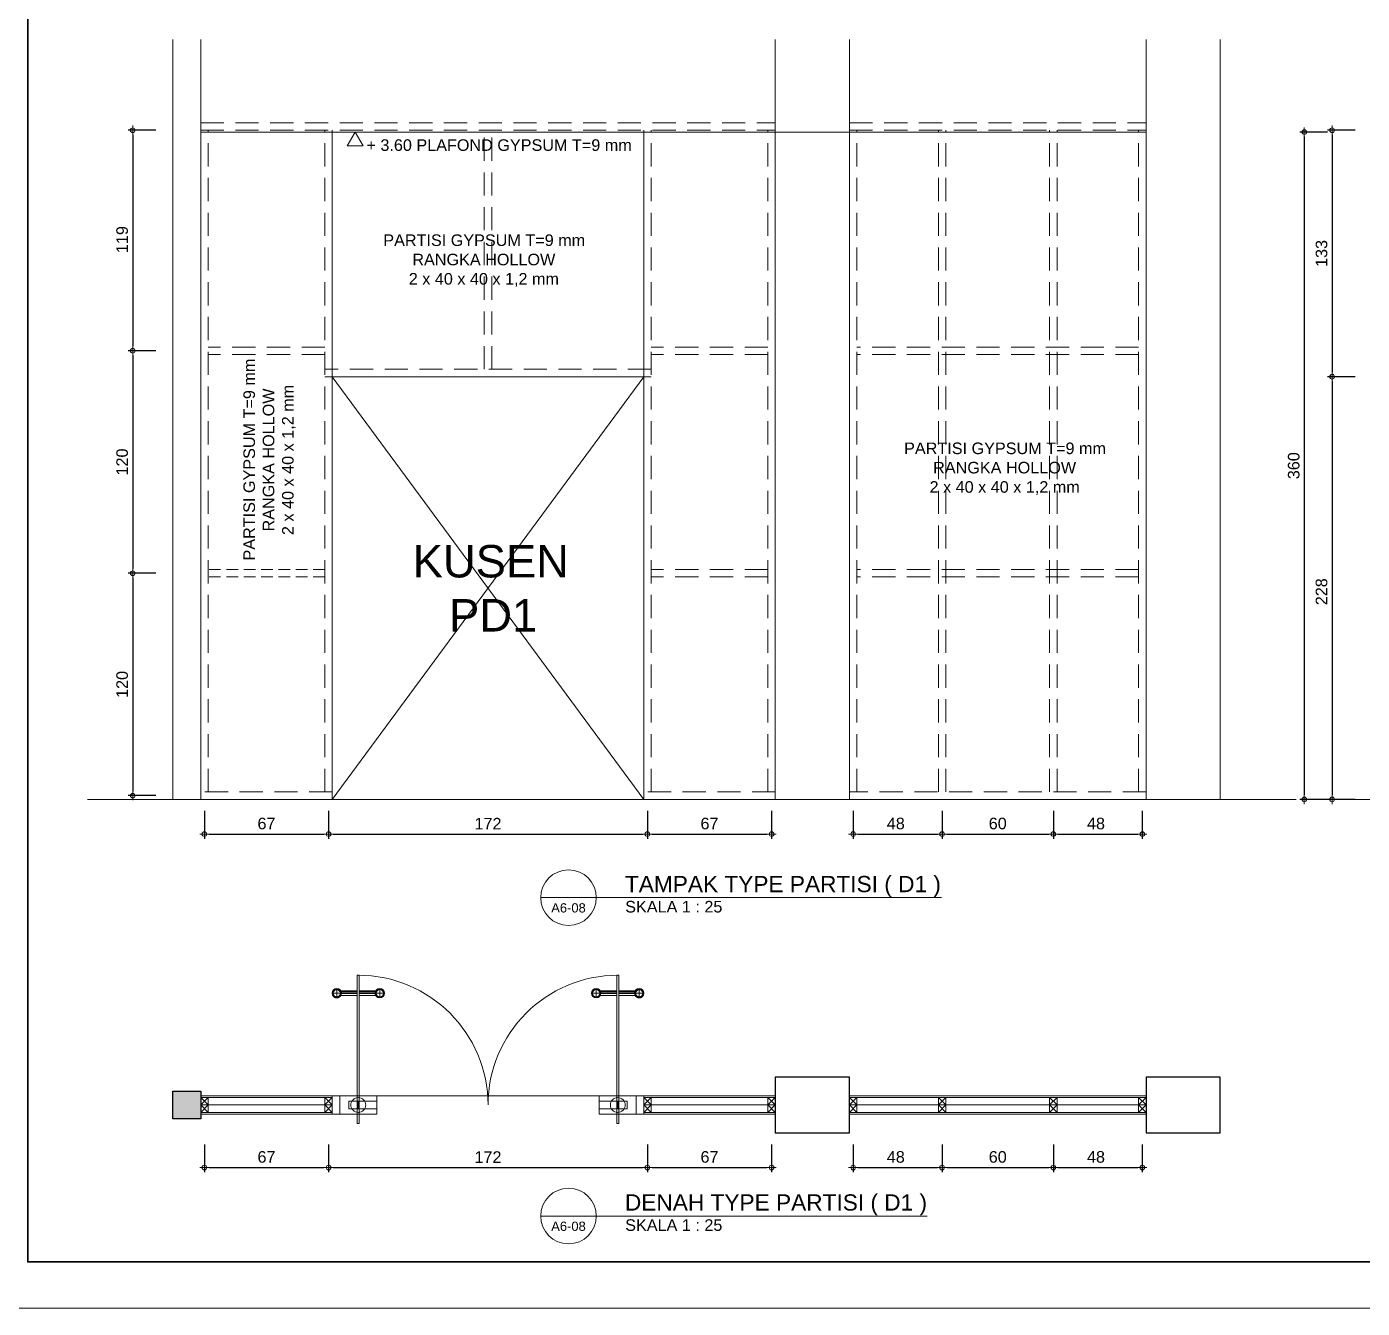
# Model space of a CAD drawing. Header units: millimetres. Extents: x -11 to 1625, y -267 to 180.
# Drawn here: x 996.19 to 1025.01, y -267 to -239.34 of the extents above; entities that cross this region are included whole.
import ezdxf
from ezdxf.enums import TextEntityAlignment as Align

# ---------------------------------------------------------------- set-up
doc = ezdxf.new("R2010")
doc.units = ezdxf.units.MM
doc.linetypes.add('HIDDEN', pattern=[0.375, 0.25, -0.125])
for name, color, linetype, lineweight in [('ars', 11, 'Continuous', 5), ('GRS KOP', 1, 'Continuous', 35), ('KOLOM', 1, 'Continuous', 30), ('kop', 7, 'Continuous', 20), ('kus', 63, 'Continuous', 15), ('lan', 7, 'Continuous', 15), ('not', 7, 'Continuous', 20), ('PARTISI', 190, 'Continuous', 9), ('sol kol', 8, 'Continuous', 0), ('tem', 5, 'Continuous', 20), ('u', 6, 'Continuous', 20)]:
    doc.layers.add(name, color=color, linetype=linetype, lineweight=lineweight)
doc.styles.add('BARU', font='complex.shx')
doc.styles.add('S', font='SIMPLEX', dxfattribs={"width": 1.1})
doc.styles.get("Standard").update_dxf_attribs({"font": 'ARIALUNI.TTF'})
doc.dimstyles.new('SK-25', dxfattribs={"dimtxt": 0.25, "dimasz": 0.1, "dimexe": 0.1, "dimexo": 0, "dimgap": 0.1, "dimtad": 1, "dimdec": 0, "dimlfac": 25, "dimzin": 12, "dimdsep": 46, "dimtxsty": 'Standard', "dimblk": 'BULAT', "dimcen": 0.1, "dimclrd": 256, "dimadec": 0, "dimazin": 3, "dimtfac": 1, "dimtdec": 0, "dimtofl": 0, "dimtmove": 0, "dimatfit": 3, "dimldrblk": 'BULAT', "dimfxl": 0, "dimtolj": 1, "dimtzin": 0, "dimarcsym": 0})
pattern_1 = [(179.99999863, (-762.7776495, 2542.9058), (1.215e-10, 0.005070422535), [])]
pattern_2 = [(270.00000137, (3079.3281595, -1299.200009), (0.005070422535, 1.21e-10), [])]

# ---------------------------------------------------------------- blocks, each defined once
blk = doc.blocks.new('kop')
at = {"layer": 'GRS KOP'}
blk.add_lwpolyline([(1, 54), (83, 54), (83, 1), (1, 1)], close=True, dxfattribs=at)
at = {"layer": 'kop', "color": 7}
blk.add_line((0, 0), (84, 0), dxfattribs=at)
at = {"layer": 'kop', "style": 'BARU', "flags": 4}
for p, height in [((73.8, 5.4), 0.35), ((80.303, 5.382), 0.25), ((73.8, 4.9), 0.35), ((80.303, 4.882), 0.25), ((73.8, 4.4), 0.35), ((80.303, 4.382), 0.25)]:
    blk.add_attdef('-', p, '', height=height, dxfattribs=at)
at = {"layer": 'kop', "flags": 4}
for tag, p in [('AR-00', (78.057, 2.648)), ('00', (81.238, 2.647))]:
    blk.add_attdef(tag, text='', height=0.35, dxfattribs=at).set_placement(p, align=Align.MIDDLE)
blk = doc.blocks.new('K1')
at = {"layer": 'KOLOM'}
blk.add_lwpolyline([(0.2, 0.15), (-0.2, 0.15), (-0.2, -0.15), (0.2, -0.15), (0.2, 0.15)], dxfattribs=at)
blk = doc.blocks.new('KP')
at = {"layer": 'KOLOM'}
blk.add_lwpolyline([(0.075, -0.075), (-0.075, -0.075), (-0.075, 0.075), (0.075, 0.075), (0.075, -0.075)], dxfattribs=at)
blk = doc.blocks.new('BULAT')
for p, q in [((-1, 0), (1, 0)), ((0, -1), (0, 1))]:
    blk.add_line(p, q)
blk.add_circle((0, 0), 0.5)
blk = doc.blocks.new('*D2213')
at = {"layer": 'Defpoints', "color": 0, "ltscale": 0.15}
for p in [(1024.863, -246.898), (1024.363, -256.018), (1024.863, -256.018)]:
    blk.add_point(p, dxfattribs=at)
at = {"layer": 'u', "color": 0, "lineweight": -2, "ltscale": 0.15}
for p, q in [((1024.863, -246.898), (1024.263, -246.898)), ((1024.863, -256.018), (1024.263, -256.018))]:
    blk.add_line(p, q, dxfattribs=at)
at = {"layer": 'u', "lineweight": -2, "ltscale": 0.15}
blk.add_line((1024.363, -246.998), (1024.363, -255.918), dxfattribs=at)
at = {"layer": 'u', "lineweight": -2, "ltscale": 0.15, "xscale": 0.1, "yscale": 0.1, "zscale": 0.1}
for p, rotation in [((1024.363, -246.898), 90), ((1024.363, -256.018), 270)]:
    blk.add_blockref('BULAT', p, dxfattribs=dict(at, rotation=rotation))
at = {"layer": 'u', "color": 0, "ltscale": 0.15, "insert": (1024.135, -251.538), "char_height": 0.25, "attachment_point": 5, "rotation": 90}
blk.add_mtext('\\A1;228', dxfattribs=at)
blk = doc.blocks.new('*D2214')
at = {"layer": 'Defpoints', "color": 0, "ltscale": 0.15}
for p in [(1000.027, -256.268), (1002.707, -256.268), (1002.707, -256.768)]:
    blk.add_point(p, dxfattribs=at)
at = {"layer": 'u', "color": 0, "lineweight": -2, "ltscale": 0.15}
for p, q in [((1000.027, -256.268), (1000.027, -256.868)), ((1002.707, -256.268), (1002.707, -256.868))]:
    blk.add_line(p, q, dxfattribs=at)
at = {"layer": 'u', "lineweight": -2, "ltscale": 0.15}
blk.add_line((1000.127, -256.768), (1002.607, -256.768), dxfattribs=at)
at = {"layer": 'u', "lineweight": -2, "ltscale": 0.15, "xscale": 0.1, "yscale": 0.1, "zscale": 0.1, "rotation": 180}
blk.add_blockref('BULAT', (1000.027, -256.768), dxfattribs=at)
at = {"layer": 'u', "lineweight": -2, "ltscale": 0.15, "xscale": 0.1, "yscale": 0.1, "zscale": 0.1}
blk.add_blockref('BULAT', (1002.707, -256.768), dxfattribs=at)
at = {"layer": 'u', "color": 0, "ltscale": 0.15, "insert": (1001.367, -256.54), "char_height": 0.25, "attachment_point": 5}
blk.add_mtext('\\A1;67', dxfattribs=at)
blk = doc.blocks.new('*D2215')
at = {"layer": 'Defpoints', "color": 0, "ltscale": 0.15}
for p in [(1002.707, -256.268), (1009.587, -256.268), (1009.587, -256.768)]:
    blk.add_point(p, dxfattribs=at)
at = {"layer": 'u', "color": 0, "lineweight": -2, "ltscale": 0.15}
for p, q in [((1002.707, -256.268), (1002.707, -256.868)), ((1009.587, -256.268), (1009.587, -256.868))]:
    blk.add_line(p, q, dxfattribs=at)
at = {"layer": 'u', "lineweight": -2, "ltscale": 0.15}
blk.add_line((1002.807, -256.768), (1009.487, -256.768), dxfattribs=at)
at = {"layer": 'u', "lineweight": -2, "ltscale": 0.15, "xscale": 0.1, "yscale": 0.1, "zscale": 0.1, "rotation": 180}
blk.add_blockref('BULAT', (1002.707, -256.768), dxfattribs=at)
at = {"layer": 'u', "lineweight": -2, "ltscale": 0.15, "xscale": 0.1, "yscale": 0.1, "zscale": 0.1}
blk.add_blockref('BULAT', (1009.587, -256.768), dxfattribs=at)
at = {"layer": 'u', "color": 0, "ltscale": 0.15, "insert": (1006.147, -256.542), "char_height": 0.25, "attachment_point": 5}
blk.add_mtext('\\A1;172', dxfattribs=at)
blk = doc.blocks.new('*D2216')
at = {"layer": 'Defpoints', "color": 0, "ltscale": 0.15}
for p in [(1009.587, -256.268), (1012.267, -256.268), (1012.267, -256.768)]:
    blk.add_point(p, dxfattribs=at)
at = {"layer": 'u', "color": 0, "lineweight": -2, "ltscale": 0.15}
for p, q in [((1009.587, -256.268), (1009.587, -256.868)), ((1012.267, -256.268), (1012.267, -256.868))]:
    blk.add_line(p, q, dxfattribs=at)
at = {"layer": 'u', "lineweight": -2, "ltscale": 0.15}
blk.add_line((1009.687, -256.768), (1012.167, -256.768), dxfattribs=at)
at = {"layer": 'u', "lineweight": -2, "ltscale": 0.15, "xscale": 0.1, "yscale": 0.1, "zscale": 0.1, "rotation": 180}
blk.add_blockref('BULAT', (1009.587, -256.768), dxfattribs=at)
at = {"layer": 'u', "lineweight": -2, "ltscale": 0.15, "xscale": 0.1, "yscale": 0.1, "zscale": 0.1}
blk.add_blockref('BULAT', (1012.267, -256.768), dxfattribs=at)
at = {"layer": 'u', "color": 0, "ltscale": 0.15, "insert": (1010.927, -256.54), "char_height": 0.25, "attachment_point": 5}
blk.add_mtext('\\A1;67', dxfattribs=at)
blk = doc.blocks.new('*D2217')
at = {"layer": 'Defpoints', "color": 0, "ltscale": 0.15}
for p in [(1014.027, -256.268), (1015.947, -256.268), (1015.947, -256.768)]:
    blk.add_point(p, dxfattribs=at)
at = {"layer": 'u', "color": 0, "lineweight": -2, "ltscale": 0.15}
for p, q in [((1014.027, -256.268), (1014.027, -256.868)), ((1015.947, -256.268), (1015.947, -256.868))]:
    blk.add_line(p, q, dxfattribs=at)
at = {"layer": 'u', "lineweight": -2, "ltscale": 0.15}
blk.add_line((1014.127, -256.768), (1015.847, -256.768), dxfattribs=at)
at = {"layer": 'u', "lineweight": -2, "ltscale": 0.15, "xscale": 0.1, "yscale": 0.1, "zscale": 0.1, "rotation": 180}
blk.add_blockref('BULAT', (1014.027, -256.768), dxfattribs=at)
at = {"layer": 'u', "lineweight": -2, "ltscale": 0.15, "xscale": 0.1, "yscale": 0.1, "zscale": 0.1}
blk.add_blockref('BULAT', (1015.947, -256.768), dxfattribs=at)
at = {"layer": 'u', "color": 0, "ltscale": 0.15, "insert": (1014.947, -256.54), "char_height": 0.25, "attachment_point": 5}
blk.add_mtext('\\A1;48', dxfattribs=at)
blk = doc.blocks.new('*D2218')
at = {"layer": 'Defpoints', "color": 0, "ltscale": 0.15}
for p in [(1015.947, -256.268), (1018.347, -256.268), (1018.347, -256.768)]:
    blk.add_point(p, dxfattribs=at)
at = {"layer": 'u', "color": 0, "lineweight": -2, "ltscale": 0.15}
for p, q in [((1015.947, -256.268), (1015.947, -256.868)), ((1018.347, -256.268), (1018.347, -256.868))]:
    blk.add_line(p, q, dxfattribs=at)
at = {"layer": 'u', "lineweight": -2, "ltscale": 0.15}
blk.add_line((1016.047, -256.768), (1018.247, -256.768), dxfattribs=at)
at = {"layer": 'u', "lineweight": -2, "ltscale": 0.15, "xscale": 0.1, "yscale": 0.1, "zscale": 0.1, "rotation": 180}
blk.add_blockref('BULAT', (1015.947, -256.768), dxfattribs=at)
at = {"layer": 'u', "lineweight": -2, "ltscale": 0.15, "xscale": 0.1, "yscale": 0.1, "zscale": 0.1}
blk.add_blockref('BULAT', (1018.347, -256.768), dxfattribs=at)
at = {"layer": 'u', "color": 0, "ltscale": 0.15, "insert": (1017.147, -256.54), "char_height": 0.25, "attachment_point": 5}
blk.add_mtext('\\A1;60', dxfattribs=at)
blk = doc.blocks.new('*D2219')
at = {"layer": 'Defpoints', "color": 0, "ltscale": 0.15}
for p in [(1018.347, -256.268), (1020.267, -256.268), (1020.267, -256.768)]:
    blk.add_point(p, dxfattribs=at)
at = {"layer": 'u', "color": 0, "lineweight": -2, "ltscale": 0.15}
for p, q in [((1018.347, -256.268), (1018.347, -256.868)), ((1020.267, -256.268), (1020.267, -256.868))]:
    blk.add_line(p, q, dxfattribs=at)
at = {"layer": 'u', "lineweight": -2, "ltscale": 0.15}
blk.add_line((1018.447, -256.768), (1020.167, -256.768), dxfattribs=at)
at = {"layer": 'u', "lineweight": -2, "ltscale": 0.15, "xscale": 0.1, "yscale": 0.1, "zscale": 0.1, "rotation": 180}
blk.add_blockref('BULAT', (1018.347, -256.768), dxfattribs=at)
at = {"layer": 'u', "lineweight": -2, "ltscale": 0.15, "xscale": 0.1, "yscale": 0.1, "zscale": 0.1}
blk.add_blockref('BULAT', (1020.267, -256.768), dxfattribs=at)
at = {"layer": 'u', "color": 0, "ltscale": 0.15, "insert": (1019.267, -256.54), "char_height": 0.25, "attachment_point": 5}
blk.add_mtext('\\A1;48', dxfattribs=at)
blk = doc.blocks.new('PEILA')
blk.add_lwpolyline([(-0.188, -0.325), (0.188, -0.325), (0, 0)], close=True)
at = {"style": 'S', "width": 1.1, "flags": 4}
blk.add_attdef('CAT', (0.265, -0.289), '', height=0.2, dxfattribs=at)
blk = doc.blocks.new('Ndtpd')
blk.add_line((0.747, 0), (-0.747, 0))
blk.add_circle((0, 0), 0.747)
at = {"flags": 4}
for tag, height, p in [('NO', 0.5, (0, 0.148)), ('NOLBR', 0.3, (0, -0.398))]:
    blk.add_attdef(tag, text='', height=height, dxfattribs=at).set_placement(p, align=Align.CENTER)
for tag, p, height in [('NDTPD', (1.516, 0.148), 0.5), ('SKALA', (1.523, -0.398), 0.3)]:
    blk.add_attdef(tag, p, '', height=height, dxfattribs=at)
blk = doc.blocks.new('*D2220')
at = {"layer": 'Defpoints', "color": 0, "ltscale": 0.15}
for p in [(998.981, -251.138), (998.481, -255.938), (998.981, -255.938)]:
    blk.add_point(p, dxfattribs=at)
at = {"layer": 'u', "color": 0, "lineweight": -2, "ltscale": 0.15}
for p, q in [((998.981, -251.138), (998.381, -251.138)), ((998.981, -255.938), (998.381, -255.938))]:
    blk.add_line(p, q, dxfattribs=at)
at = {"layer": 'u', "lineweight": -2, "ltscale": 0.15}
blk.add_line((998.481, -251.238), (998.481, -255.838), dxfattribs=at)
at = {"layer": 'u', "lineweight": -2, "ltscale": 0.15, "xscale": 0.1, "yscale": 0.1, "zscale": 0.1}
for p, rotation in [((998.481, -251.138), 90), ((998.481, -255.938), 270)]:
    blk.add_blockref('BULAT', p, dxfattribs=dict(at, rotation=rotation))
at = {"layer": 'u', "color": 0, "ltscale": 0.15, "insert": (998.253, -253.538), "char_height": 0.25, "attachment_point": 5, "rotation": 90}
blk.add_mtext('\\A1;120', dxfattribs=at)
blk = doc.blocks.new('*D2221')
at = {"layer": 'Defpoints', "color": 0, "ltscale": 0.15}
for p in [(998.981, -246.338), (998.481, -251.138), (998.981, -251.138)]:
    blk.add_point(p, dxfattribs=at)
at = {"layer": 'u', "color": 0, "lineweight": -2, "ltscale": 0.15}
for p, q in [((998.981, -246.338), (998.381, -246.338)), ((998.981, -251.138), (998.381, -251.138))]:
    blk.add_line(p, q, dxfattribs=at)
at = {"layer": 'u', "lineweight": -2, "ltscale": 0.15}
blk.add_line((998.481, -246.438), (998.481, -251.038), dxfattribs=at)
at = {"layer": 'u', "lineweight": -2, "ltscale": 0.15, "xscale": 0.1, "yscale": 0.1, "zscale": 0.1}
for p, rotation in [((998.481, -246.338), 90), ((998.481, -251.138), 270)]:
    blk.add_blockref('BULAT', p, dxfattribs=dict(at, rotation=rotation))
at = {"layer": 'u', "color": 0, "ltscale": 0.15, "insert": (998.253, -248.738), "char_height": 0.25, "attachment_point": 5, "rotation": 90}
blk.add_mtext('\\A1;120', dxfattribs=at)
blk = doc.blocks.new('*D2222')
at = {"layer": 'Defpoints', "color": 0, "ltscale": 0.15}
for p in [(998.981, -241.578), (998.481, -246.338), (998.981, -246.338)]:
    blk.add_point(p, dxfattribs=at)
at = {"layer": 'u', "color": 0, "lineweight": -2, "ltscale": 0.15}
for p, q in [((998.981, -241.578), (998.381, -241.578)), ((998.981, -246.338), (998.381, -246.338))]:
    blk.add_line(p, q, dxfattribs=at)
at = {"layer": 'u', "lineweight": -2, "ltscale": 0.15}
blk.add_line((998.481, -241.678), (998.481, -246.238), dxfattribs=at)
at = {"layer": 'u', "lineweight": -2, "ltscale": 0.15, "xscale": 0.1, "yscale": 0.1, "zscale": 0.1}
for p, rotation in [((998.481, -241.578), 90), ((998.481, -246.338), 270)]:
    blk.add_blockref('BULAT', p, dxfattribs=dict(at, rotation=rotation))
at = {"layer": 'u', "color": 0, "ltscale": 0.15, "insert": (998.253, -243.938), "char_height": 0.25, "attachment_point": 5, "rotation": 90}
blk.add_mtext('\\A1;119', dxfattribs=at)
blk = doc.blocks.new('*D2223')
at = {"layer": 'Defpoints', "color": 0, "ltscale": 0.15}
for p in [(1024.863, -241.578), (1024.363, -246.898), (1024.863, -246.898)]:
    blk.add_point(p, dxfattribs=at)
at = {"layer": 'u', "color": 0, "lineweight": -2, "ltscale": 0.15}
for p, q in [((1024.863, -241.578), (1024.263, -241.578)), ((1024.863, -246.898), (1024.263, -246.898))]:
    blk.add_line(p, q, dxfattribs=at)
at = {"layer": 'u', "lineweight": -2, "ltscale": 0.15}
blk.add_line((1024.363, -241.678), (1024.363, -246.798), dxfattribs=at)
at = {"layer": 'u', "lineweight": -2, "ltscale": 0.15, "xscale": 0.1, "yscale": 0.1, "zscale": 0.1}
for p, rotation in [((1024.363, -241.578), 90), ((1024.363, -246.898), 270)]:
    blk.add_blockref('BULAT', p, dxfattribs=dict(at, rotation=rotation))
at = {"layer": 'u', "color": 0, "ltscale": 0.15, "insert": (1024.135, -244.238), "char_height": 0.25, "attachment_point": 5, "rotation": 90}
blk.add_mtext('\\A1;133', dxfattribs=at)
blk = doc.blocks.new('*D2227')
at = {"layer": 'Defpoints', "color": 0, "ltscale": 0.15}
for p in [(1000.027, -263.463), (1002.707, -263.463), (1002.707, -263.963)]:
    blk.add_point(p, dxfattribs=at)
at = {"layer": 'u', "color": 0, "lineweight": -2, "ltscale": 0.15}
for p, q in [((1000.027, -263.463), (1000.027, -264.063)), ((1002.707, -263.463), (1002.707, -264.063))]:
    blk.add_line(p, q, dxfattribs=at)
at = {"layer": 'u', "lineweight": -2, "ltscale": 0.15}
blk.add_line((1000.127, -263.963), (1002.607, -263.963), dxfattribs=at)
at = {"layer": 'u', "lineweight": -2, "ltscale": 0.15, "xscale": 0.1, "yscale": 0.1, "zscale": 0.1, "rotation": 180}
blk.add_blockref('BULAT', (1000.027, -263.963), dxfattribs=at)
at = {"layer": 'u', "lineweight": -2, "ltscale": 0.15, "xscale": 0.1, "yscale": 0.1, "zscale": 0.1}
blk.add_blockref('BULAT', (1002.707, -263.963), dxfattribs=at)
at = {"layer": 'u', "color": 0, "ltscale": 0.15, "insert": (1001.367, -263.735), "char_height": 0.25, "attachment_point": 5}
blk.add_mtext('\\A1;67', dxfattribs=at)
blk = doc.blocks.new('*D2228')
at = {"layer": 'Defpoints', "color": 0, "ltscale": 0.15}
for p in [(1002.707, -263.463), (1009.587, -263.463), (1009.587, -263.963)]:
    blk.add_point(p, dxfattribs=at)
at = {"layer": 'u', "color": 0, "lineweight": -2, "ltscale": 0.15}
for p, q in [((1002.707, -263.463), (1002.707, -264.063)), ((1009.587, -263.463), (1009.587, -264.063))]:
    blk.add_line(p, q, dxfattribs=at)
at = {"layer": 'u', "lineweight": -2, "ltscale": 0.15}
blk.add_line((1002.807, -263.963), (1009.487, -263.963), dxfattribs=at)
at = {"layer": 'u', "lineweight": -2, "ltscale": 0.15, "xscale": 0.1, "yscale": 0.1, "zscale": 0.1, "rotation": 180}
blk.add_blockref('BULAT', (1002.707, -263.963), dxfattribs=at)
at = {"layer": 'u', "lineweight": -2, "ltscale": 0.15, "xscale": 0.1, "yscale": 0.1, "zscale": 0.1}
blk.add_blockref('BULAT', (1009.587, -263.963), dxfattribs=at)
at = {"layer": 'u', "color": 0, "ltscale": 0.15, "insert": (1006.147, -263.737), "char_height": 0.25, "attachment_point": 5}
blk.add_mtext('\\A1;172', dxfattribs=at)
blk = doc.blocks.new('*D2229')
at = {"layer": 'Defpoints', "color": 0, "ltscale": 0.15}
for p in [(1009.587, -263.463), (1012.267, -263.463), (1012.267, -263.963)]:
    blk.add_point(p, dxfattribs=at)
at = {"layer": 'u', "color": 0, "lineweight": -2, "ltscale": 0.15}
for p, q in [((1009.587, -263.463), (1009.587, -264.063)), ((1012.267, -263.463), (1012.267, -264.063))]:
    blk.add_line(p, q, dxfattribs=at)
at = {"layer": 'u', "lineweight": -2, "ltscale": 0.15}
blk.add_line((1009.687, -263.963), (1012.167, -263.963), dxfattribs=at)
at = {"layer": 'u', "lineweight": -2, "ltscale": 0.15, "xscale": 0.1, "yscale": 0.1, "zscale": 0.1, "rotation": 180}
blk.add_blockref('BULAT', (1009.587, -263.963), dxfattribs=at)
at = {"layer": 'u', "lineweight": -2, "ltscale": 0.15, "xscale": 0.1, "yscale": 0.1, "zscale": 0.1}
blk.add_blockref('BULAT', (1012.267, -263.963), dxfattribs=at)
at = {"layer": 'u', "color": 0, "ltscale": 0.15, "insert": (1010.927, -263.735), "char_height": 0.25, "attachment_point": 5}
blk.add_mtext('\\A1;67', dxfattribs=at)
blk = doc.blocks.new('*D2230')
at = {"layer": 'Defpoints', "color": 0, "ltscale": 0.15}
for p in [(1014.027, -263.463), (1015.947, -263.463), (1015.947, -263.963)]:
    blk.add_point(p, dxfattribs=at)
at = {"layer": 'u', "color": 0, "lineweight": -2, "ltscale": 0.15}
for p, q in [((1014.027, -263.463), (1014.027, -264.063)), ((1015.947, -263.463), (1015.947, -264.063))]:
    blk.add_line(p, q, dxfattribs=at)
at = {"layer": 'u', "lineweight": -2, "ltscale": 0.15}
blk.add_line((1014.127, -263.963), (1015.847, -263.963), dxfattribs=at)
at = {"layer": 'u', "lineweight": -2, "ltscale": 0.15, "xscale": 0.1, "yscale": 0.1, "zscale": 0.1, "rotation": 180}
blk.add_blockref('BULAT', (1014.027, -263.963), dxfattribs=at)
at = {"layer": 'u', "lineweight": -2, "ltscale": 0.15, "xscale": 0.1, "yscale": 0.1, "zscale": 0.1}
blk.add_blockref('BULAT', (1015.947, -263.963), dxfattribs=at)
at = {"layer": 'u', "color": 0, "ltscale": 0.15, "insert": (1014.947, -263.735), "char_height": 0.25, "attachment_point": 5}
blk.add_mtext('\\A1;48', dxfattribs=at)
blk = doc.blocks.new('*D2231')
at = {"layer": 'Defpoints', "color": 0, "ltscale": 0.15}
for p in [(1015.947, -263.463), (1018.347, -263.463), (1018.347, -263.963)]:
    blk.add_point(p, dxfattribs=at)
at = {"layer": 'u', "color": 0, "lineweight": -2, "ltscale": 0.15}
for p, q in [((1015.947, -263.463), (1015.947, -264.063)), ((1018.347, -263.463), (1018.347, -264.063))]:
    blk.add_line(p, q, dxfattribs=at)
at = {"layer": 'u', "lineweight": -2, "ltscale": 0.15}
blk.add_line((1016.047, -263.963), (1018.247, -263.963), dxfattribs=at)
at = {"layer": 'u', "lineweight": -2, "ltscale": 0.15, "xscale": 0.1, "yscale": 0.1, "zscale": 0.1, "rotation": 180}
blk.add_blockref('BULAT', (1015.947, -263.963), dxfattribs=at)
at = {"layer": 'u', "lineweight": -2, "ltscale": 0.15, "xscale": 0.1, "yscale": 0.1, "zscale": 0.1}
blk.add_blockref('BULAT', (1018.347, -263.963), dxfattribs=at)
at = {"layer": 'u', "color": 0, "ltscale": 0.15, "insert": (1017.147, -263.735), "char_height": 0.25, "attachment_point": 5}
blk.add_mtext('\\A1;60', dxfattribs=at)
blk = doc.blocks.new('*D2232')
at = {"layer": 'Defpoints', "color": 0, "ltscale": 0.15}
for p in [(1018.347, -263.463), (1020.267, -263.463), (1020.267, -263.963)]:
    blk.add_point(p, dxfattribs=at)
at = {"layer": 'u', "color": 0, "lineweight": -2, "ltscale": 0.15}
for p, q in [((1018.347, -263.463), (1018.347, -264.063)), ((1020.267, -263.463), (1020.267, -264.063))]:
    blk.add_line(p, q, dxfattribs=at)
at = {"layer": 'u', "lineweight": -2, "ltscale": 0.15}
blk.add_line((1018.447, -263.963), (1020.167, -263.963), dxfattribs=at)
at = {"layer": 'u', "lineweight": -2, "ltscale": 0.15, "xscale": 0.1, "yscale": 0.1, "zscale": 0.1, "rotation": 180}
blk.add_blockref('BULAT', (1018.347, -263.963), dxfattribs=at)
at = {"layer": 'u', "lineweight": -2, "ltscale": 0.15, "xscale": 0.1, "yscale": 0.1, "zscale": 0.1}
blk.add_blockref('BULAT', (1020.267, -263.963), dxfattribs=at)
at = {"layer": 'u', "color": 0, "ltscale": 0.15, "insert": (1019.267, -263.735), "char_height": 0.25, "attachment_point": 5}
blk.add_mtext('\\A1;48', dxfattribs=at)
blk = doc.blocks.new('*D2458')
at = {"layer": 'Defpoints', "color": 0, "ltscale": 0.15}
for p in [(1024.263, -241.618), (1023.763, -256.018), (1024.263, -256.018)]:
    blk.add_point(p, dxfattribs=at)
at = {"layer": 'u', "color": 0, "lineweight": -2, "ltscale": 0.15}
for p, q in [((1024.263, -241.618), (1023.663, -241.618)), ((1024.263, -256.018), (1023.663, -256.018))]:
    blk.add_line(p, q, dxfattribs=at)
at = {"layer": 'u', "lineweight": -2, "ltscale": 0.15}
blk.add_line((1023.763, -241.718), (1023.763, -255.918), dxfattribs=at)
at = {"layer": 'u', "lineweight": -2, "ltscale": 0.15, "xscale": 0.1, "yscale": 0.1, "zscale": 0.1}
for p, rotation in [((1023.763, -241.618), 90), ((1023.763, -256.018), 270)]:
    blk.add_blockref('BULAT', p, dxfattribs=dict(at, rotation=rotation))
at = {"layer": 'u', "color": 0, "ltscale": 0.15, "insert": (1023.535, -248.818), "char_height": 0.25, "attachment_point": 5, "rotation": 90}
blk.add_mtext('\\A1;360', dxfattribs=at)

msp = doc.modelspace()

# ---------------------------------------------------------------- hatches: boundary and pattern name
at = {"layer": 'kus', "lineweight": 5}
h = msp.add_hatch(dxfattribs=at)
h.set_pattern_fill('ANSI31', color=256, scale=0.040563, angle=-315.00000137, style=0)
h.set_pattern_definition(pattern_1)
h.paths.add_polyline_path([(1002.7811578, -260.2021839, 1), (1002.9839747, -260.2021839, 1)])
h.paths.add_polyline_path([(1002.8044715, -260.2021839, -1), (1002.960661, -260.2021839, -1)], flags=16)
h = msp.add_hatch(dxfattribs=at)
h.set_pattern_fill('ANSI31', color=256, scale=0.040563, angle=-315.00000137, style=0)
h.set_pattern_definition(pattern_2)
h.paths.add_polyline_path([(1003.9135348, -260.2021839, -1), (1003.7107179, -260.2021839, -1)])
h.paths.add_polyline_path([(1003.890221, -260.2021839, 1), (1003.7340316, -260.2021839, 1)], flags=16)
h = msp.add_hatch(dxfattribs=at)
h.set_pattern_fill('ANSI31', color=256, scale=0.040563, angle=-315.00000137, style=0)
h.set_pattern_definition(pattern_2)
h.paths.add_polyline_path([(1008.3811578, -260.2021839, 1), (1008.5839747, -260.2021839, 1)])
h.paths.add_polyline_path([(1008.4044715, -260.2021839, -1), (1008.560661, -260.2021839, -1)], flags=16)
h = msp.add_hatch(dxfattribs=at)
h.set_pattern_fill('ANSI31', color=256, scale=0.040563, angle=-315.00000137, style=0)
h.set_pattern_definition(pattern_1)
h.paths.add_polyline_path([(1009.5135348, -260.2021839, -1), (1009.3107179, -260.2021839, -1)])
h.paths.add_polyline_path([(1009.490221, -260.2021839, 1), (1009.3340316, -260.2021839, 1)], flags=16)
at = {"layer": 'sol kol'}
msp.add_hatch(color=256, dxfattribs=at).paths.add_polyline_path([(999.9473463, -262.3128881), (999.9473463, -262.9128881), (999.3473463, -262.9128881), (999.3473463, -262.3128881)])

# ---------------------------------------------------------------- linework, layer by layer
at = {"layer": 'ars'}
for p, q in [((1020.3473463, -241.6178809), (999.9473463, -241.6178809)), ((1002.7873463, -262.4168881), (999.9473463, -262.4168881)), ((1000.1073463, -262.4528881), (999.9473463, -262.6128881)), ((999.9473463, -262.4528881), (1000.1073463, -262.6128881)), ((1002.6273463, -262.4528881), (1002.7873463, -262.6128881)), ((1002.7873463, -262.4528881), (1002.6273463, -262.6128881)), ((1012.3473463, -262.4168881), (1009.5073463, -262.4168881)), ((1009.6673463, -262.4528881), (1009.5073463, -262.6128881)), ((1009.5073463, -262.4528881), (1009.6673463, -262.6128881)), ((1012.1873463, -262.4528881), (1012.3473463, -262.6128881)), ((1012.3473463, -262.4528881), (1012.1873463, -262.6128881)), ((1020.3473463, -262.4168881), (1013.9473463, -262.4168881)), ((1014.1073463, -262.4528881), (1013.9473463, -262.6128881)), ((1013.9473463, -262.4528881), (1014.1073463, -262.6128881)), ((1015.8673463, -262.4528881), (1016.0273463, -262.6128881)), ((1016.0273463, -262.4528881), (1015.8673463, -262.6128881)), ((1018.2673463, -262.4528881), (1018.4273463, -262.6128881)), ((1018.4273463, -262.4528881), (1018.2673463, -262.6128881)), ((1020.1873463, -262.4528881), (1020.3473463, -262.6128881)), ((1020.3473463, -262.4528881), (1020.1873463, -262.6128881)), ((999.9473463, -262.6128881), (1000.1073463, -262.7728881)), ((1000.1073463, -262.6128881), (999.9473463, -262.7728881)), ((1002.7873463, -262.8088881), (999.9473463, -262.8088881)), ((1002.7873463, -262.6128881), (1002.6273463, -262.7728881)), ((1002.6273463, -262.6128881), (1002.7873463, -262.7728881)), ((1009.5073463, -262.6128881), (1009.6673463, -262.7728881)), ((1009.6673463, -262.6128881), (1009.5073463, -262.7728881)), ((1012.3473463, -262.8088881), (1009.5073463, -262.8088881)), ((1012.3473463, -262.6128881), (1012.1873463, -262.7728881)), ((1012.1873463, -262.6128881), (1012.3473463, -262.7728881)), ((1013.9473463, -262.6128881), (1014.1073463, -262.7728881)), ((1014.1073463, -262.6128881), (1013.9473463, -262.7728881)), ((1020.3473463, -262.8088881), (1013.9473463, -262.8088881)), ((1016.0273463, -262.6128881), (1015.8673463, -262.7728881)), ((1015.8673463, -262.6128881), (1016.0273463, -262.7728881)), ((1018.4273463, -262.6128881), (1018.2673463, -262.7728881)), ((1018.2673463, -262.6128881), (1018.4273463, -262.7728881)), ((1020.3473463, -262.6128881), (1020.1873463, -262.7728881)), ((1020.1873463, -262.6128881), (1020.3473463, -262.7728881))]:
    msp.add_line(p, q, dxfattribs=at)
at = {"layer": 'kus'}
for p, q in [((1009.6673463, -246.8978809), (1002.6273463, -246.8978809)), ((1002.7873463, -256.0178809), (1002.7873463, -246.8978809)), ((1002.7873463, -246.8978809), (1009.5073463, -256.0178809)), ((1009.5073463, -246.8978809), (1002.7873463, -256.0178809)), ((1009.5073463, -256.0178809), (1009.5073463, -246.8978809))]:
    msp.add_line(p, q, dxfattribs=at)
at = {"layer": 'kus', "lineweight": 5}
for p, q in [((1002.8044715, -260.2021839), (1002.960661, -260.2021839)), ((1002.9703885, -260.2528882), (1003.3273463, -260.2528881)), ((1003.724304, -260.2528882), (1003.3673463, -260.2528881)), ((1003.890221, -260.2021839), (1003.7340316, -260.2021839)), ((1008.4044715, -260.2021839), (1008.560661, -260.2021839)), ((1008.5703885, -260.2528882), (1008.9273463, -260.2528881)), ((1009.324304, -260.2528882), (1008.9673463, -260.2528881)), ((1009.490221, -260.2021839), (1009.3340316, -260.2021839))]:
    msp.add_line(p, q, dxfattribs=at)
at = {"layer": 'kus', "color": 9, "lineweight": 5}
for p, q in [((1003.3273463, -260.1514797), (1002.9703885, -260.1514797)), ((1003.3673463, -260.1514797), (1003.724304, -260.1514797)), ((1008.9273463, -260.1514797), (1008.5703885, -260.1514797)), ((1008.9673463, -260.1514797), (1009.324304, -260.1514797))]:
    msp.add_line(p, q, dxfattribs=at)
at = {"layer": 'kus', "color": 8, "lineweight": 5}
for p, q in [((1003.3273463, -260.1557383), (1002.9727132, -260.1557383)), ((1003.3273463, -260.1642554), (1002.9766147, -260.1642555)), ((1003.3273463, -260.1806812), (1002.9816687, -260.1806812)), ((1003.3273463, -260.2080585), (1002.9838044, -260.2080585)), ((1003.3673463, -260.1557383), (1003.7219794, -260.1557383)), ((1003.3673463, -260.1642554), (1003.7180779, -260.1642555)), ((1003.3673463, -260.1806812), (1003.7130238, -260.1806812)), ((1003.3673463, -260.2080585), (1003.7108882, -260.2080585)), ((1008.9273463, -260.1557383), (1008.5727132, -260.1557383)), ((1008.9273463, -260.1642554), (1008.5766147, -260.1642555)), ((1008.9273463, -260.1806812), (1008.5816687, -260.1806812)), ((1008.9273463, -260.2080585), (1008.5838044, -260.2080585)), ((1008.9673463, -260.1557383), (1009.3219794, -260.1557383)), ((1008.9673463, -260.1642554), (1009.3180779, -260.1642555)), ((1008.9673463, -260.1806812), (1009.3130238, -260.1806812)), ((1008.9673463, -260.2080585), (1009.3108882, -260.2080585))]:
    msp.add_line(p, q, dxfattribs=at)
at = {"layer": 'kus'}
for points in [[(1003.3273191, -263.012861), (1003.3273463, -259.8128881), (1003.3673463, -259.8128881), (1003.3673191, -263.012861), (1003.3273191, -263.012861)], [(1008.9673734, -263.012861), (1008.9673463, -259.8128881), (1008.9273463, -259.8128881), (1008.9273734, -263.012861), (1008.9673734, -263.012861)], [(1002.9473463, -262.4128881), (1002.9473463, -262.8128881), (1003.7473463, -262.8128881), (1003.7473463, -262.4128881), (1002.9473463, -262.4128881)], [(1009.3473463, -262.4128881), (1009.3473463, -262.8128881), (1008.5473463, -262.8128881), (1008.5473463, -262.4128881), (1009.3473463, -262.4128881)]]:
    msp.add_lwpolyline(points, dxfattribs=at)
at = {"layer": 'kus', "lineweight": 5}
for points in [[(1002.8825662, -260.2802787), (1002.8825662, -260.1240892)], [(1003.8121263, -260.2802787), (1003.8121263, -260.1240892)], [(1008.4825662, -260.2802787), (1008.4825662, -260.1240892)], [(1009.4121263, -260.2802787), (1009.4121263, -260.1240892)]]:
    msp.add_lwpolyline(points, dxfattribs=at)
at = {"layer": 'kus'}
for points in [[(1002.9473463, -262.8128881), (1002.7873463, -262.8128881), (1002.7873463, -262.4128881), (1002.9473463, -262.4128881)], [(1009.3473463, -262.8128881), (1009.5073463, -262.8128881), (1009.5073463, -262.4128881), (1009.3473463, -262.4128881)]]:
    msp.add_lwpolyline(points, close=True, dxfattribs=at)
at = {"layer": 'kus', "lineweight": 9}
for points in [[(1003.3473191, -262.6928881), (1003.3473191, -262.5328881), (1003.1473191, -262.5328881), (1003.1473191, -262.6928881)], [(1003.7473191, -262.6928881), (1003.7473191, -262.5328881), (1003.3473191, -262.5328881), (1003.3473191, -262.6928881)], [(1008.5473734, -262.6928881), (1008.5473734, -262.5328881), (1008.9473734, -262.5328881), (1008.9473734, -262.6928881)], [(1008.9473734, -262.6928881), (1008.9473734, -262.5328881), (1009.1473734, -262.5328881), (1009.1473734, -262.6928881)]]:
    msp.add_lwpolyline(points, close=True, dxfattribs=at)
at = {"layer": 'kus', "lineweight": 5}
for centre, radius in [((1002.8825662, -260.2021839), 0.1014085), ((1002.8825662, -260.2021839), 0.0780947), ((1003.8121263, -260.2021839), 0.1014085), ((1003.8121263, -260.2021839), 0.0780947), ((1008.4825662, -260.2021839), 0.1014085), ((1008.4825662, -260.2021839), 0.0780947), ((1009.4121263, -260.2021839), 0.1014085), ((1009.4121263, -260.2021839), 0.0780947)]:
    msp.add_circle(centre, radius, dxfattribs=at)
at = {"layer": 'kus'}
for centre in [(1003.3473463, -262.6128881), (1008.9473463, -262.6128881)]:
    msp.add_circle(centre, 0.16, dxfattribs=at)
for centre, start, end in [((1003.3473463, -262.6128881), 360, 90), ((1008.9473463, -262.6128881), 90, 180)]:
    msp.add_arc(centre, 2.8, start, end, dxfattribs=at)
at = {"layer": 'lan'}
for p, q in [((1023.5887013, -256.0178809), (997.5013581, -256.0178809)), ((1024.2171549, -256.0178809), (1027.8750133, -256.0178809))]:
    msp.add_line(p, q, dxfattribs=at)
at = {"layer": 'not'}
for p, q in [((1008.484616, -258.1390105), (1015.9300539, -258.1390105)), ((1008.484616, -265.0096467), (1015.6225851, -265.0096467))]:
    msp.add_line(p, q, dxfattribs=at)
at = {"layer": 'PARTISI', "linetype": 'HIDDEN', "ltscale": 2}
for p, q in [((999.9473463, -241.4178809), (1012.3473463, -241.4178809)), ((1013.9473463, -241.4178809), (1020.3473463, -241.4178809)), ((999.9473463, -241.5778809), (1012.3473463, -241.5778809)), ((1000.1073463, -255.8578809), (1000.1073463, -241.5778809)), ((1002.6273463, -255.8578809), (1002.6273463, -241.5778809)), ((1006.0673463, -246.7378809), (1006.0673463, -241.5778809)), ((1006.2273463, -246.7378809), (1006.2273463, -241.5778809)), ((1009.6673463, -255.8578809), (1009.6673463, -241.5778809)), ((1012.1873463, -255.8578809), (1012.1873463, -241.5778809)), ((1013.9473463, -241.5778809), (1020.3473463, -241.5778809)), ((1014.1073463, -255.8578809), (1014.1073463, -241.5778809)), ((1015.8673463, -255.8578809), (1015.8673463, -241.5778809)), ((1016.0273463, -255.8578809), (1016.0273463, -241.5778809)), ((1018.2673463, -255.8578809), (1018.2673463, -241.5778809)), ((1018.4273463, -255.8578809), (1018.4273463, -241.5778809)), ((1020.1873463, -255.8578809), (1020.1873463, -241.5778809)), ((1002.6273463, -246.2578809), (1000.1073463, -246.2578809)), ((1002.6273463, -246.4178809), (1000.1073463, -246.4178809)), ((1012.1873463, -246.2578809), (1009.6673463, -246.2578809)), ((1012.1873463, -246.4178809), (1009.6673463, -246.4178809)), ((1020.1873463, -246.2578809), (1014.1073463, -246.2578809)), ((1020.1873463, -246.4178809), (1014.1073463, -246.4178809)), ((1009.6673463, -246.7378809), (1002.6273463, -246.7378809)), ((1012.1873463, -251.0578809), (1009.6673463, -251.0578809)), ((1012.1873463, -251.2178809), (1009.6673463, -251.2178809)), ((1020.1873463, -251.0578809), (1014.1073463, -251.0578809)), ((1020.1873463, -251.2178809), (1014.1073463, -251.2178809)), ((1002.7873463, -255.8578809), (999.9473463, -255.8578809)), ((1012.3473463, -255.8578809), (1009.5073463, -255.8578809)), ((1020.3473463, -255.8578809), (1013.9473463, -255.8578809))]:
    msp.add_line(p, q, dxfattribs=at)
at = {"layer": 'PARTISI'}
for p, q in [((1002.7873463, -246.8978809), (1002.7873463, -241.5778809)), ((1009.5073463, -246.8978809), (1009.5073463, -241.5778809)), ((1002.7873463, -262.4528881), (999.9473463, -262.4528881)), ((1000.1073463, -262.7728881), (1000.1073463, -262.4528881)), ((1002.6273463, -262.7728881), (1002.6273463, -262.4528881)), ((1012.3473463, -262.4528881), (1009.5073463, -262.4528881)), ((1009.6673463, -262.7728881), (1009.6673463, -262.4528881)), ((1012.1873463, -262.7728881), (1012.1873463, -262.4528881)), ((1020.3473463, -262.4528881), (1013.9473463, -262.4528881)), ((1014.1073463, -262.7728881), (1014.1073463, -262.4528881)), ((1015.8673463, -262.7728881), (1015.8673463, -262.4528881)), ((1016.0273463, -262.7728881), (1016.0273463, -262.4528881)), ((1018.2673463, -262.7728881), (1018.2673463, -262.4528881)), ((1018.4273463, -262.7728881), (1018.4273463, -262.4528881)), ((1020.1873463, -262.7728881), (1020.1873463, -262.4528881)), ((1002.7873463, -262.6128881), (999.9473463, -262.6128881)), ((1002.7873463, -262.7728881), (999.9473463, -262.7728881)), ((1012.3473463, -262.6128881), (1009.5073463, -262.6128881)), ((1012.3473463, -262.7728881), (1009.5073463, -262.7728881)), ((1020.3473463, -262.6128881), (1013.9473463, -262.6128881)), ((1020.3473463, -262.7728881), (1013.9473463, -262.7728881))]:
    msp.add_line(p, q, dxfattribs=at)
at = {"layer": 'PARTISI', "linetype": 'HIDDEN'}
for p, q in [((1002.6273463, -251.0578809), (1000.1073463, -251.0578809)), ((1002.6273463, -251.2178809), (1000.1073463, -251.2178809))]:
    msp.add_line(p, q, dxfattribs=at)
at = {"layer": 'tem'}
for p, q in [((999.3473463, -256.0178809), (999.3473463, -239.6178809)), ((999.9473463, -256.0178809), (999.9473463, -239.6178809)), ((1012.3473463, -256.0178809), (1012.3473463, -239.6178809)), ((1013.9473463, -256.0178809), (1013.9473463, -239.6178809)), ((1020.3473463, -256.0178809), (1020.3473463, -239.6178809)), ((1021.9473463, -256.0178809), (1021.9473463, -239.6178809))]:
    msp.add_line(p, q, dxfattribs=at)
at = {"layer": 'u'}
msp.add_line((1002.9473463, -262.4128881), (1009.3473463, -262.4128881), dxfattribs=at)

# ---------------------------------------------------------------- block references
at = {"layer": 'KOLOM', "xscale": 4, "yscale": 4, "zscale": 4}
for p in [(1013.1473463, -262.6128881), (1021.1473463, -262.6128881)]:
    msp.add_blockref('K1', p, dxfattribs=at)
at = {"layer": 'KOLOM', "xscale": 4, "yscale": 4, "zscale": 4, "rotation": 89.99999999999999}
msp.add_blockref('KP', (999.6473463, -262.6128881), dxfattribs=at)
at = {"layer": 'kop'}
msp.add_blockref('kop', (995.2141622, -267), dxfattribs=at)
at = {"layer": 'not'}
ref = msp.add_blockref('PEILA', (1003.2809889, -241.6178809), dxfattribs=dict(at, xscale=0.9237604307034012, yscale=0.9237604307034012, zscale=0.9237604307034012))
ref.add_attrib('CAT', '+ 3.60 PLAFOND GYPSUM T=9 mm', (1003.5243342, -242.0244328), dxfattribs={"layer": '0', "height": 0.25, "flags": 4})
ref = msp.add_blockref('Ndtpd', (1007.884616, -258.1390105), dxfattribs=dict(at, xscale=0.803212851405533, yscale=0.803212851405533, zscale=0.803212851405533))
ref.add_attrib('NDTPD', 'TAMPAK TYPE PARTISI ( D1 )', (1009.1023006, -258.0204846), dxfattribs={"layer": '0', "height": 0.35, "flags": 4})
ref.add_attrib('NOLBR', 'A6-08', dxfattribs={"layer": '0', "height": 0.2, "flags": 4}).set_placement((1007.8842888, -258.4589804), align=Align.CENTER)
ref.add_attrib('SKALA', 'SKALA 1 : 25', (1009.1081007, -258.4589804), dxfattribs={"layer": '0', "height": 0.25, "flags": 4})
ref = msp.add_blockref('Ndtpd', (1007.884616, -265.0096467), dxfattribs=dict(at, xscale=0.803212851405533, yscale=0.803212851405533, zscale=0.803212851405533))
ref.add_attrib('NDTPD', 'DENAH TYPE PARTISI ( D1 )', (1009.1023006, -264.8911209), dxfattribs={"layer": '0', "height": 0.35, "flags": 4})
ref.add_attrib('NOLBR', 'A6-08', dxfattribs={"layer": '0', "height": 0.2, "flags": 4}).set_placement((1007.8842888, -265.3296166), align=Align.CENTER)
ref.add_attrib('SKALA', 'SKALA 1 : 25', (1009.1081007, -265.3296166), dxfattribs={"layer": '0', "height": 0.25, "flags": 4})

# ---------------------------------------------------------------- texts
at = {"layer": 'not', "attachment_point": 1}
for s, width, insert, char_height in [('\\pi0.035568;PARTISI GYPSUM T=9 mm\\P\\pi0.66227;RANGKA HOLLOW\\P\\pi0.58494;2 x 40 x 40 x 1,2 mm', 4.378435059, (1003.8522853, -243.826831), 0.25), ('\\pi0.035568;PARTISI GYPSUM T=9 mm\\P\\pi0.66227;RANGKA HOLLOW\\P\\pi0.58494;2 x 40 x 40 x 1,2 mm', 4.378435059, (1015.0912694, -248.3176429), 0.25), ('\\pi0.098628;KUSEN \\P\\pi0.88338;PD1', 3.416491229, (1004.4246753, -250.5288713), 0.7)]:
    msp.add_mtext_dynamic_manual_height_columns(s, width=width, gutter_width=4.3707989, heights=[0], dxfattribs=dict(at, insert=insert, char_height=char_height))
at = {"layer": 'not', "insert": (1000.8688326, -250.8990581), "char_height": 0.25, "attachment_point": 1, "rotation": 90}
msp.add_mtext_dynamic_manual_height_columns('\\pi0.035568;PARTISI GYPSUM T=9 mm\\P\\pi0.66227;RANGKA HOLLOW\\P\\pi0.58494;2 x 40 x 40 x 1,2 mm', width=4.378435059, gutter_width=4.3707989, heights=[0], dxfattribs=at)

# ---------------------------------------------------------------- dimensions: what is measured, and where the dimension line sits
at = {"layer": 'u', "ltscale": 0.15}
for base, p1, p2, picture, middle in [((998.4806256, -246.3378809), (998.9806256, -241.5778809), (998.9806256, -246.3378809), '*D2222', (998.4806256, -243.9378809)), ((1023.76274, -256.0178809), (1024.26274, -241.6178809), (1024.26274, -256.0178809), '*D2458', (1023.76274, -248.8178809)), ((1024.36274, -246.8978809), (1024.86274, -241.5778809), (1024.86274, -246.8978809), '*D2223', (1024.36274, -244.2378809)), ((998.4806256, -251.1378809), (998.9806256, -246.3378809), (998.9806256, -251.1378809), '*D2221', (998.4806256, -248.7378809)), ((1024.36274, -256.0178809), (1024.86274, -246.8978809), (1024.86274, -256.0178809), '*D2213', (1024.36274, -251.5378809)), ((998.4806256, -255.9378809), (998.9806256, -251.1378809), (998.9806256, -255.9378809), '*D2220', (998.4806256, -253.5378809))]:
    dim = msp.add_linear_dim(base=base, p1=p1, p2=p2, angle=270, dimstyle='SK-25', dxfattribs=at)
    dim.commit()
    dim.dimension.update_dxf_attribs({"geometry": picture, "text_midpoint": middle, "dimtype": 160})
for base, p1, p2, picture, middle in [((1002.7073463, -256.7678809), (1000.0273463, -256.2678809), (1002.7073463, -256.2678809), '*D2214', (1001.3673463, -256.7678809)), ((1009.5873463, -256.7678809), (1002.7073463, -256.2678809), (1009.5873463, -256.2678809), '*D2215', (1006.1473463, -256.7678809)), ((1018.3473463, -256.7678809), (1015.9473463, -256.2678809), (1018.3473463, -256.2678809), '*D2218', (1017.1473463, -256.7678809)), ((1002.7073463, -263.9628881), (1000.0273463, -263.4628881), (1002.7073463, -263.4628881), '*D2227', (1001.3673463, -263.9628881)), ((1009.5873463, -263.9628881), (1002.7073463, -263.4628881), (1009.5873463, -263.4628881), '*D2228', (1006.1473463, -263.9628881)), ((1018.3473463, -263.9628881), (1015.9473463, -263.4628881), (1018.3473463, -263.4628881), '*D2231', (1017.1473463, -263.9628881))]:
    dim = msp.add_linear_dim(base=base, p1=p1, p2=p2, dimstyle='SK-25', dxfattribs=at)
    dim.commit()
    dim.dimension.update_dxf_attribs({"geometry": picture, "text_midpoint": middle, "dimtype": 160})
for base, p1, p2, picture, middle in [((1012.2673463, -256.7678809), (1009.5873463, -256.2678809), (1012.2673463, -256.2678809), '*D2216', (1010.9273463, -256.7678809)), ((1015.9473463, -256.7678809), (1014.0273463, -256.2678809), (1015.9473463, -256.2678809), '*D2217', (1014.9473463, -256.7678809)), ((1020.2673463, -256.7678809), (1018.3473463, -256.2678809), (1020.2673463, -256.2678809), '*D2219', (1019.2673463, -256.7678809)), ((1012.2673463, -263.9628881), (1009.5873463, -263.4628881), (1012.2673463, -263.4628881), '*D2229', (1010.9273463, -263.9628881)), ((1015.9473463, -263.9628881), (1014.0273463, -263.4628881), (1015.9473463, -263.4628881), '*D2230', (1014.9473463, -263.9628881)), ((1020.2673463, -263.9628881), (1018.3473463, -263.4628881), (1020.2673463, -263.4628881), '*D2232', (1019.2673463, -263.9628881))]:
    dim = msp.add_linear_dim(base=base, p1=p1, p2=p2, dimstyle='SK-25', override={"dimdec": 0}, dxfattribs=at)
    dim.commit()
    dim.dimension.update_dxf_attribs({"geometry": picture, "text_midpoint": middle, "dimtype": 160})

doc.saveas('drawing.dxf')
